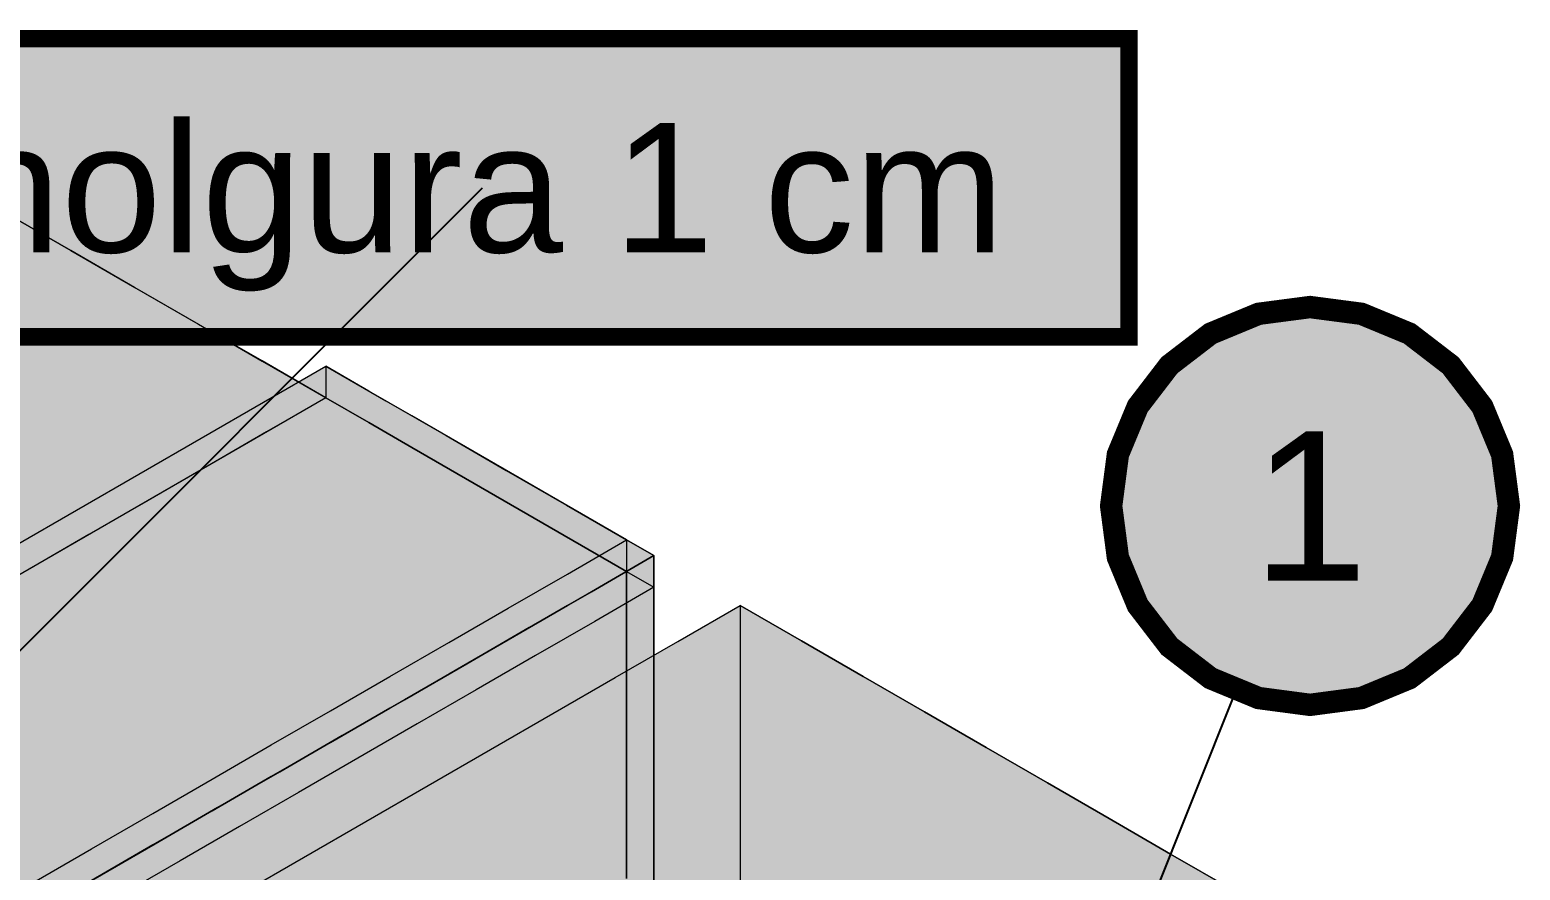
# Model space of a CAD drawing. Header units: metres. Extents: x 349021 to 349543, y 9281040 to 9281959.
# Drawn here: x 349203.536 to 349203.8358, y 9281042.2904 to 9281042.4594 of the extents above; entities that cross this region are included whole.
import ezdxf
from ezdxf.enums import TextEntityAlignment as Align

# ---------------------------------------------------------------- set-up
doc = ezdxf.new("R2010")
doc.units = ezdxf.units.M
doc.header["$LTSCALE"] = 0.25
doc.layers.add('ISO-3D', color=7, linetype='CONTINUOUS', lineweight=13)
doc.layers.add('ISO-3D-ARISTAS', color=250, linetype='CONTINUOUS', lineweight=13)
doc.layers.add('LLAMADAS-NUM', color=30, linetype='CONTINUOUS', lineweight=25, true_color=0xc05014)
doc.styles.get("Standard").update_dxf_attribs({"font": 'arial.ttf'})

msp = doc.modelspace()

# ---------------------------------------------------------------- linework, layer by layer
at = {"layer": 'ISO-3D', "true_color": 0x9e9c96}
for points in [[(349203.53151, 9281042.42241), (349203.54432, 9281042.41501), (349203.5196, 9281042.41553), (349203.53241, 9281042.40814)], [(349203.54432, 9281042.41501), (349203.55713, 9281042.40762), (349203.53241, 9281042.40814), (349203.54523, 9281042.40074)], [(349203.53241, 9281042.40814), (349203.54523, 9281042.40074), (349203.52051, 9281042.40126), (349203.53332, 9281042.39386)], [(349203.55713, 9281042.40762), (349203.56994, 9281042.40022), (349203.54523, 9281042.40074), (349203.55804, 9281042.39334)], [(349203.54523, 9281042.40074), (349203.55804, 9281042.39334), (349203.53332, 9281042.39386), (349203.54613, 9281042.38647)], [(349203.56994, 9281042.40022), (349203.58276, 9281042.39282), (349203.55804, 9281042.39334), (349203.57085, 9281042.38595)], [(349203.53332, 9281042.39386), (349203.54613, 9281042.38647), (349203.52141, 9281042.38699), (349203.53422, 9281042.37959)], [(349203.55804, 9281042.39334), (349203.57085, 9281042.38595), (349203.54613, 9281042.38647), (349203.55894, 9281042.37907)], [(349203.58276, 9281042.39282), (349203.59557, 9281042.38542), (349203.57085, 9281042.38595), (349203.58366, 9281042.37855)], [(349203.54613, 9281042.38647), (349203.55894, 9281042.37907), (349203.53422, 9281042.37959), (349203.54703, 9281042.3722)], [(349203.57085, 9281042.38595), (349203.58366, 9281042.37855), (349203.55894, 9281042.37907), (349203.57175, 9281042.37167)], [(349203.53422, 9281042.37959), (349203.54703, 9281042.3722), (349203.52231, 9281042.37272), (349203.53512, 9281042.36532)], [(349203.55894, 9281042.37907), (349203.57175, 9281042.37167), (349203.54703, 9281042.3722), (349203.55984, 9281042.3648)], [(349203.54703, 9281042.3722), (349203.55984, 9281042.3648), (349203.53512, 9281042.36532), (349203.54794, 9281042.35792)], [(349203.53512, 9281042.36532), (349203.54794, 9281042.35792), (349203.52322, 9281042.35845), (349203.53603, 9281042.35105)]]:
    msp.add_solid(points, dxfattribs=at)
at = {"layer": 'ISO-3D', "true_color": 0x8e8d88}
for points in [[(349203.53147, 9281042.40902), (349203.54429, 9281042.40162), (349203.53147, 9281042.42243), (349203.54429, 9281042.41503)], [(349203.54429, 9281042.40162), (349203.55711, 9281042.39422), (349203.54429, 9281042.41503), (349203.55711, 9281042.40763)], [(349203.53147, 9281042.39561), (349203.54429, 9281042.38821), (349203.53147, 9281042.40902), (349203.54429, 9281042.40162)], [(349203.55711, 9281042.39422), (349203.56993, 9281042.38682), (349203.55711, 9281042.40763), (349203.56993, 9281042.40023)], [(349203.54429, 9281042.38821), (349203.55711, 9281042.38081), (349203.54429, 9281042.40162), (349203.55711, 9281042.39422)], [(349203.56993, 9281042.38682), (349203.58275, 9281042.37941), (349203.56993, 9281042.40023), (349203.58275, 9281042.39283)], [(349203.53147, 9281042.3822), (349203.54429, 9281042.37479), (349203.53147, 9281042.39561), (349203.54429, 9281042.38821)], [(349203.55711, 9281042.38081), (349203.56993, 9281042.3734), (349203.55711, 9281042.39422), (349203.56993, 9281042.38682)], [(349203.58275, 9281042.37941), (349203.59557, 9281042.37201), (349203.58275, 9281042.39283), (349203.59557, 9281042.38542)], [(349203.54429, 9281042.37479), (349203.55711, 9281042.36739), (349203.54429, 9281042.38821), (349203.55711, 9281042.38081)], [(349203.56993, 9281042.3734), (349203.58275, 9281042.366), (349203.56993, 9281042.38682), (349203.58275, 9281042.37941)], [(349203.59557, 9281042.37201), (349203.60423, 9281042.36701), (349203.59557, 9281042.38542), (349203.60423, 9281042.38042)], [(349203.53147, 9281042.36878), (349203.54429, 9281042.36138), (349203.53147, 9281042.3822), (349203.54429, 9281042.37479)], [(349203.55711, 9281042.36739), (349203.56993, 9281042.35999), (349203.55711, 9281042.38081), (349203.56993, 9281042.3734)], [(349203.58275, 9281042.366), (349203.59557, 9281042.3586), (349203.58275, 9281042.37941), (349203.59557, 9281042.37201)], [(349203.60423, 9281042.36701), (349203.61289, 9281042.36201), (349203.60423, 9281042.38042), (349203.61289, 9281042.37542)], [(349203.54429, 9281042.36138), (349203.55711, 9281042.35398), (349203.54429, 9281042.37479), (349203.55711, 9281042.36739)], [(349203.56993, 9281042.35999), (349203.58275, 9281042.35259), (349203.56993, 9281042.3734), (349203.58275, 9281042.366)], [(349203.61289, 9281042.36201), (349203.62368, 9281042.35578), (349203.61289, 9281042.37542), (349203.62368, 9281042.36919)], [(349203.59557, 9281042.3586), (349203.60423, 9281042.3536), (349203.59557, 9281042.37201), (349203.60423, 9281042.36701)], [(349203.53147, 9281042.36068), (349203.54429, 9281042.35328), (349203.53147, 9281042.36878), (349203.54429, 9281042.36138)], [(349203.55711, 9281042.35398), (349203.56993, 9281042.34658), (349203.55711, 9281042.36739), (349203.56993, 9281042.35999)], [(349203.62368, 9281042.35578), (349203.63447, 9281042.34955), (349203.62368, 9281042.36919), (349203.63447, 9281042.36296)], [(349203.58275, 9281042.35259), (349203.59557, 9281042.34519), (349203.58275, 9281042.366), (349203.59557, 9281042.3586)], [(349203.60423, 9281042.3536), (349203.61289, 9281042.3486), (349203.60423, 9281042.36701), (349203.61289, 9281042.36201)], [(349203.54429, 9281042.35328), (349203.55711, 9281042.34588), (349203.54429, 9281042.36138), (349203.55711, 9281042.35398)], [(349203.61289, 9281042.3486), (349203.62368, 9281042.34237), (349203.61289, 9281042.36201), (349203.62368, 9281042.35578)], [(349203.63447, 9281042.34955), (349203.64527, 9281042.34332), (349203.63447, 9281042.36296), (349203.64527, 9281042.35673)], [(349203.53147, 9281042.35258), (349203.54429, 9281042.34518), (349203.53147, 9281042.36068), (349203.54429, 9281042.35328)], [(349203.56993, 9281042.34658), (349203.58275, 9281042.33918), (349203.56993, 9281042.35999), (349203.58275, 9281042.35259)], [(349203.59557, 9281042.34519), (349203.60423, 9281042.34019), (349203.59557, 9281042.3586), (349203.60423, 9281042.3536)], [(349203.62368, 9281042.34237), (349203.63447, 9281042.33614), (349203.62368, 9281042.35578), (349203.63447, 9281042.34955)], [(349203.64527, 9281042.34332), (349203.65606, 9281042.33709), (349203.64527, 9281042.35673), (349203.65606, 9281042.3505)], [(349203.53147, 9281042.33862), (349203.54429, 9281042.33122), (349203.53147, 9281042.35258), (349203.54429, 9281042.34518)], [(349203.54429, 9281042.34518), (349203.55711, 9281042.33778), (349203.54429, 9281042.35328), (349203.55711, 9281042.34588)], [(349203.55711, 9281042.34588), (349203.56993, 9281042.33848), (349203.55711, 9281042.35398), (349203.56993, 9281042.34658)], [(349203.58275, 9281042.33918), (349203.59557, 9281042.33178), (349203.58275, 9281042.35259), (349203.59557, 9281042.34519)], [(349203.60423, 9281042.34019), (349203.61289, 9281042.33519), (349203.60423, 9281042.3536), (349203.61289, 9281042.3486)], [(349203.63447, 9281042.33614), (349203.64527, 9281042.32991), (349203.63447, 9281042.34955), (349203.64527, 9281042.34332)], [(349203.56993, 9281042.33848), (349203.58275, 9281042.33108), (349203.56993, 9281042.34658), (349203.58275, 9281042.33918)], [(349203.61289, 9281042.33519), (349203.62368, 9281042.32896), (349203.61289, 9281042.3486), (349203.62368, 9281042.34237)], [(349203.54429, 9281042.33122), (349203.55711, 9281042.32381), (349203.54429, 9281042.34518), (349203.55711, 9281042.33778)], [(349203.55711, 9281042.33778), (349203.56993, 9281042.33038), (349203.55711, 9281042.34588), (349203.56993, 9281042.33848)], [(349203.59557, 9281042.33178), (349203.60423, 9281042.32677), (349203.59557, 9281042.34519), (349203.60423, 9281042.34019)], [(349203.64527, 9281042.32991), (349203.65606, 9281042.32367), (349203.64527, 9281042.34332), (349203.65606, 9281042.33709)], [(349203.67888, 9281042.32913), (349203.66634, 9281042.32189), (349203.67888, 9281042.34367), (349203.66634, 9281042.33643)], [(349203.62368, 9281042.32896), (349203.63447, 9281042.32272), (349203.62368, 9281042.34237), (349203.63447, 9281042.33614)], [(349203.53147, 9281042.32465), (349203.54429, 9281042.31725), (349203.53147, 9281042.33862), (349203.54429, 9281042.33122)], [(349203.55711, 9281042.32381), (349203.56993, 9281042.31641), (349203.55711, 9281042.33778), (349203.56993, 9281042.33038)], [(349203.56993, 9281042.33038), (349203.58275, 9281042.32298), (349203.56993, 9281042.33848), (349203.58275, 9281042.33108)], [(349203.58275, 9281042.33108), (349203.59557, 9281042.32367), (349203.58275, 9281042.33918), (349203.59557, 9281042.33178)], [(349203.60423, 9281042.32677), (349203.61289, 9281042.32177), (349203.60423, 9281042.34019), (349203.61289, 9281042.33519)], [(349203.61289, 9281042.32177), (349203.62368, 9281042.31554), (349203.61289, 9281042.33519), (349203.62368, 9281042.32896)], [(349203.63447, 9281042.32272), (349203.64527, 9281042.31649), (349203.63447, 9281042.33614), (349203.64527, 9281042.32991)], [(349203.66634, 9281042.32189), (349203.6538, 9281042.31465), (349203.66634, 9281042.33643), (349203.6538, 9281042.3292)], [(349203.59557, 9281042.32367), (349203.60423, 9281042.31868), (349203.59557, 9281042.33178), (349203.60423, 9281042.32677)], [(349203.54429, 9281042.31725), (349203.55711, 9281042.30985), (349203.54429, 9281042.33122), (349203.55711, 9281042.32381)], [(349203.56993, 9281042.31641), (349203.58275, 9281042.30901), (349203.56993, 9281042.33038), (349203.58275, 9281042.32298)], [(349203.58275, 9281042.32298), (349203.59557, 9281042.31557), (349203.58275, 9281042.33108), (349203.59557, 9281042.32367)], [(349203.62368, 9281042.31554), (349203.63447, 9281042.30931), (349203.62368, 9281042.32896), (349203.63447, 9281042.32272)], [(349203.6538, 9281042.31465), (349203.64126, 9281042.30741), (349203.6538, 9281042.3292), (349203.64126, 9281042.32195)], [(349203.64527, 9281042.31649), (349203.65606, 9281042.31026), (349203.64527, 9281042.32991), (349203.65606, 9281042.32367)], [(349203.67888, 9281042.31458), (349203.66634, 9281042.30734), (349203.67888, 9281042.32913), (349203.66634, 9281042.32189)], [(349203.60423, 9281042.31868), (349203.61289, 9281042.31367), (349203.60423, 9281042.32677), (349203.61289, 9281042.32177)], [(349203.53147, 9281042.31068), (349203.54429, 9281042.30328), (349203.53147, 9281042.32465), (349203.54429, 9281042.31725)], [(349203.55711, 9281042.30985), (349203.56993, 9281042.30245), (349203.55711, 9281042.32381), (349203.56993, 9281042.31641)], [(349203.58275, 9281042.30901), (349203.59557, 9281042.30161), (349203.58275, 9281042.32298), (349203.59557, 9281042.31557)], [(349203.59557, 9281042.31557), (349203.60423, 9281042.31057), (349203.59557, 9281042.32367), (349203.60423, 9281042.31868)], [(349203.63447, 9281042.30931), (349203.64527, 9281042.30308), (349203.63447, 9281042.32272), (349203.64527, 9281042.31649)], [(349203.61289, 9281042.31367), (349203.62368, 9281042.30744), (349203.61289, 9281042.32177), (349203.62368, 9281042.31554)], [(349203.64126, 9281042.30741), (349203.62872, 9281042.30017), (349203.64126, 9281042.32195), (349203.62872, 9281042.31471)], [(349203.66634, 9281042.30734), (349203.6538, 9281042.3001), (349203.66634, 9281042.32189), (349203.6538, 9281042.31465)], [(349203.54429, 9281042.30328), (349203.55711, 9281042.29588), (349203.54429, 9281042.31725), (349203.55711, 9281042.30985)], [(349203.56993, 9281042.30245), (349203.58275, 9281042.29504), (349203.56993, 9281042.31641), (349203.58275, 9281042.30901)], [(349203.60423, 9281042.31057), (349203.61289, 9281042.30558), (349203.60423, 9281042.31868), (349203.61289, 9281042.31367)], [(349203.64527, 9281042.30308), (349203.65606, 9281042.29685), (349203.64527, 9281042.31649), (349203.65606, 9281042.31026)], [(349203.59557, 9281042.30161), (349203.60423, 9281042.29661), (349203.59557, 9281042.31557), (349203.60423, 9281042.31057)], [(349203.61289, 9281042.30558), (349203.62368, 9281042.29934), (349203.61289, 9281042.31367), (349203.62368, 9281042.30744)], [(349203.62872, 9281042.30017), (349203.61618, 9281042.29293), (349203.62872, 9281042.31471), (349203.61618, 9281042.30747)], [(349203.62368, 9281042.30744), (349203.63447, 9281042.30121), (349203.62368, 9281042.31554), (349203.63447, 9281042.30931)], [(349203.6538, 9281042.3001), (349203.64126, 9281042.29286), (349203.6538, 9281042.31465), (349203.64126, 9281042.30741)], [(349203.67888, 9281042.30004), (349203.66634, 9281042.2928), (349203.67888, 9281042.31458), (349203.66634, 9281042.30734)], [(349203.53147, 9281042.29672), (349203.54429, 9281042.28932), (349203.53147, 9281042.31068), (349203.54429, 9281042.30328)], [(349203.60423, 9281042.29661), (349203.61289, 9281042.29161), (349203.60423, 9281042.31057), (349203.61289, 9281042.30558)], [(349203.55711, 9281042.29588), (349203.56993, 9281042.28848), (349203.55711, 9281042.30985), (349203.56993, 9281042.30245)], [(349203.58275, 9281042.29504), (349203.59557, 9281042.28764), (349203.58275, 9281042.30901), (349203.59557, 9281042.30161)], [(349203.61618, 9281042.29293), (349203.60364, 9281042.28569), (349203.61618, 9281042.30747), (349203.60364, 9281042.30023)], [(349203.62368, 9281042.29934), (349203.63447, 9281042.29311), (349203.62368, 9281042.30744), (349203.63447, 9281042.30121)], [(349203.64126, 9281042.29286), (349203.62872, 9281042.28562), (349203.64126, 9281042.30741), (349203.62872, 9281042.30017)], [(349203.63447, 9281042.30121), (349203.64527, 9281042.29498), (349203.63447, 9281042.30931), (349203.64527, 9281042.30308)], [(349203.66634, 9281042.2928), (349203.6538, 9281042.28556), (349203.66634, 9281042.30734), (349203.6538, 9281042.3001)], [(349203.61289, 9281042.29161), (349203.62368, 9281042.28538), (349203.61289, 9281042.30558), (349203.62368, 9281042.29934)], [(349203.54429, 9281042.28932), (349203.55711, 9281042.28191), (349203.54429, 9281042.30328), (349203.55711, 9281042.29588)], [(349203.56993, 9281042.28848), (349203.58275, 9281042.28108), (349203.56993, 9281042.30245), (349203.58275, 9281042.29504)], [(349203.59557, 9281042.28764), (349203.60423, 9281042.28264), (349203.59557, 9281042.30161), (349203.60423, 9281042.29661)], [(349203.64527, 9281042.29498), (349203.65606, 9281042.28875), (349203.64527, 9281042.30308), (349203.65606, 9281042.29685)], [(349203.60364, 9281042.28569), (349203.5911, 9281042.27845), (349203.60364, 9281042.30023), (349203.5911, 9281042.293)], [(349203.62872, 9281042.28562), (349203.61618, 9281042.27838), (349203.62872, 9281042.30017), (349203.61618, 9281042.29293)], [(349203.62368, 9281042.28538), (349203.63447, 9281042.27915), (349203.62368, 9281042.29934), (349203.63447, 9281042.29311)], [(349203.63447, 9281042.29311), (349203.64527, 9281042.28688), (349203.63447, 9281042.30121), (349203.64527, 9281042.29498)], [(349203.6538, 9281042.28556), (349203.64126, 9281042.27832), (349203.6538, 9281042.3001), (349203.64126, 9281042.29286)], [(349203.67888, 9281042.28549), (349203.66634, 9281042.27825), (349203.67888, 9281042.30004), (349203.66634, 9281042.2928)], [(349203.53147, 9281042.28275), (349203.54429, 9281042.27535), (349203.53147, 9281042.29672), (349203.54429, 9281042.28932)], [(349203.55711, 9281042.28191), (349203.56993, 9281042.27451), (349203.55711, 9281042.29588), (349203.56993, 9281042.28848)], [(349203.60423, 9281042.28264), (349203.61289, 9281042.27764), (349203.60423, 9281042.29661), (349203.61289, 9281042.29161)], [(349203.5911, 9281042.27845), (349203.57856, 9281042.27121), (349203.5911, 9281042.293), (349203.57856, 9281042.28575)], [(349203.58275, 9281042.28108), (349203.59557, 9281042.27368), (349203.58275, 9281042.29504), (349203.59557, 9281042.28764)], [(349203.61618, 9281042.27838), (349203.60364, 9281042.27114), (349203.61618, 9281042.29293), (349203.60364, 9281042.28569)], [(349203.64126, 9281042.27832), (349203.62872, 9281042.27108), (349203.64126, 9281042.29286), (349203.62872, 9281042.28562)], [(349203.63447, 9281042.27915), (349203.64527, 9281042.27291), (349203.63447, 9281042.29311), (349203.64527, 9281042.28688)], [(349203.64527, 9281042.28688), (349203.65606, 9281042.28065), (349203.64527, 9281042.29498), (349203.65606, 9281042.28875)], [(349203.66634, 9281042.27825), (349203.6538, 9281042.27101), (349203.66634, 9281042.2928), (349203.6538, 9281042.28556)], [(349203.61289, 9281042.27764), (349203.62368, 9281042.27141), (349203.61289, 9281042.29161), (349203.62368, 9281042.28538)]]:
    msp.add_solid(points, dxfattribs=at)
at = {"layer": 'ISO-3D', "true_color": 0x22252b}
for points in [[(349203.59557, 9281042.38542), (349203.58303, 9281042.37819), (349203.59557, 9281042.39177), (349203.58303, 9281042.38453)], [(349203.58303, 9281042.37819), (349203.57049, 9281042.37094), (349203.58303, 9281042.38453), (349203.57049, 9281042.37729)], [(349203.57049, 9281042.37094), (349203.55795, 9281042.3637), (349203.57049, 9281042.37729), (349203.55795, 9281042.37005)], [(349203.55795, 9281042.3637), (349203.54541, 9281042.35646), (349203.55795, 9281042.37005), (349203.54541, 9281042.36282)], [(349203.54541, 9281042.35646), (349203.53287, 9281042.34922), (349203.54541, 9281042.36282), (349203.53287, 9281042.35557)], [(349203.65606, 9281042.3505), (349203.64415, 9281042.34362), (349203.65606, 9281042.35685), (349203.64415, 9281042.34997)], [(349203.66156, 9281042.34732), (349203.64902, 9281042.34008), (349203.66156, 9281042.35368), (349203.64902, 9281042.34643)], [(349203.64415, 9281042.34362), (349203.63224, 9281042.33675), (349203.64415, 9281042.34997), (349203.63224, 9281042.3431)], [(349203.64902, 9281042.34008), (349203.63648, 9281042.33284), (349203.64902, 9281042.34643), (349203.63648, 9281042.3392)], [(349203.66156, 9281042.33336), (349203.64902, 9281042.32611), (349203.66156, 9281042.34732), (349203.64902, 9281042.34008)], [(349203.63224, 9281042.33675), (349203.62034, 9281042.32987), (349203.63224, 9281042.3431), (349203.62034, 9281042.33622)], [(349203.63648, 9281042.33284), (349203.62394, 9281042.3256), (349203.63648, 9281042.3392), (349203.62394, 9281042.33195)], [(349203.64902, 9281042.32611), (349203.63648, 9281042.31887), (349203.64902, 9281042.34008), (349203.63648, 9281042.33284)], [(349203.62034, 9281042.32987), (349203.60843, 9281042.323), (349203.62034, 9281042.33622), (349203.60843, 9281042.32935)], [(349203.62394, 9281042.3256), (349203.6114, 9281042.31837), (349203.62394, 9281042.33195), (349203.6114, 9281042.32471)], [(349203.63648, 9281042.31887), (349203.62394, 9281042.31163), (349203.63648, 9281042.33284), (349203.62394, 9281042.3256)], [(349203.66156, 9281042.31938), (349203.64902, 9281042.31215), (349203.66156, 9281042.33336), (349203.64902, 9281042.32611)], [(349203.60843, 9281042.323), (349203.59652, 9281042.31612), (349203.60843, 9281042.32935), (349203.59652, 9281042.32247)], [(349203.62394, 9281042.31163), (349203.6114, 9281042.30439), (349203.62394, 9281042.3256), (349203.6114, 9281042.31837)], [(349203.64902, 9281042.31215), (349203.63648, 9281042.3049), (349203.64902, 9281042.32611), (349203.63648, 9281042.31887)], [(349203.59652, 9281042.31612), (349203.58461, 9281042.30925), (349203.59652, 9281042.32247), (349203.58461, 9281042.3156)], [(349203.6114, 9281042.31837), (349203.59886, 9281042.31112), (349203.6114, 9281042.32471), (349203.59886, 9281042.31748)], [(349203.66156, 9281042.30541), (349203.64902, 9281042.29817), (349203.66156, 9281042.31938), (349203.64902, 9281042.31215)], [(349203.59886, 9281042.31112), (349203.58632, 9281042.30388), (349203.59886, 9281042.31748), (349203.58632, 9281042.31023)], [(349203.6114, 9281042.30439), (349203.59886, 9281042.29716), (349203.6114, 9281042.31837), (349203.59886, 9281042.31112)], [(349203.63648, 9281042.3049), (349203.62394, 9281042.29766), (349203.63648, 9281042.31887), (349203.62394, 9281042.31163)], [(349203.58461, 9281042.30925), (349203.5727, 9281042.30237), (349203.58461, 9281042.3156), (349203.5727, 9281042.30872)], [(349203.59886, 9281042.29716), (349203.58632, 9281042.28991), (349203.59886, 9281042.31112), (349203.58632, 9281042.30388)], [(349203.62394, 9281042.29766), (349203.6114, 9281042.29042), (349203.62394, 9281042.31163), (349203.6114, 9281042.30439)], [(349203.64902, 9281042.29817), (349203.63648, 9281042.29094), (349203.64902, 9281042.31215), (349203.63648, 9281042.3049)], [(349203.5727, 9281042.30237), (349203.5608, 9281042.2955), (349203.5727, 9281042.30872), (349203.5608, 9281042.30185)], [(349203.58632, 9281042.30388), (349203.57378, 9281042.29664), (349203.58632, 9281042.31023), (349203.57378, 9281042.303)], [(349203.6114, 9281042.29042), (349203.59886, 9281042.28318), (349203.6114, 9281042.30439), (349203.59886, 9281042.29716)], [(349203.63648, 9281042.29094), (349203.62394, 9281042.28369), (349203.63648, 9281042.3049), (349203.62394, 9281042.29766)], [(349203.66156, 9281042.29145), (349203.64902, 9281042.2842), (349203.66156, 9281042.30541), (349203.64902, 9281042.29817)], [(349203.5608, 9281042.2955), (349203.54842, 9281042.28836), (349203.5608, 9281042.30185), (349203.54842, 9281042.29471)], [(349203.57378, 9281042.29664), (349203.56124, 9281042.2894), (349203.57378, 9281042.303), (349203.56124, 9281042.29575)], [(349203.58632, 9281042.28991), (349203.57378, 9281042.28267), (349203.58632, 9281042.30388), (349203.57378, 9281042.29664)], [(349203.56124, 9281042.2894), (349203.5487, 9281042.28217), (349203.56124, 9281042.29575), (349203.5487, 9281042.28851)], [(349203.57378, 9281042.28267), (349203.56124, 9281042.27543), (349203.57378, 9281042.29664), (349203.56124, 9281042.2894)], [(349203.59886, 9281042.28318), (349203.58632, 9281042.27595), (349203.59886, 9281042.29716), (349203.58632, 9281042.28991)], [(349203.62394, 9281042.28369), (349203.6114, 9281042.27646), (349203.62394, 9281042.29766), (349203.6114, 9281042.29042)], [(349203.64902, 9281042.2842), (349203.63648, 9281042.27696), (349203.64902, 9281042.29817), (349203.63648, 9281042.29094)], [(349203.54842, 9281042.28836), (349203.53605, 9281042.28121), (349203.54842, 9281042.29471), (349203.53605, 9281042.28756)], [(349203.6114, 9281042.27646), (349203.59886, 9281042.26921), (349203.6114, 9281042.29042), (349203.59886, 9281042.28318)], [(349203.63648, 9281042.27696), (349203.62394, 9281042.26972), (349203.63648, 9281042.29094), (349203.62394, 9281042.28369)], [(349203.66156, 9281042.27747), (349203.64902, 9281042.27024), (349203.66156, 9281042.29145), (349203.64902, 9281042.2842)]]:
    msp.add_solid(points, dxfattribs=at)
at = {"layer": 'ISO-3D', "true_color": 0x2b2e35}
for points in [[(349203.59557, 9281042.39177), (349203.60767, 9281042.38479), (349203.58303, 9281042.38453), (349203.59513, 9281042.37755)], [(349203.58303, 9281042.38453), (349203.59513, 9281042.37755), (349203.57049, 9281042.37729), (349203.58259, 9281042.37031)], [(349203.60767, 9281042.38479), (349203.61976, 9281042.37781), (349203.59513, 9281042.37755), (349203.60722, 9281042.37056)], [(349203.57049, 9281042.37729), (349203.58259, 9281042.37031), (349203.55795, 9281042.37005), (349203.57005, 9281042.36307)], [(349203.59513, 9281042.37755), (349203.60722, 9281042.37056), (349203.58259, 9281042.37031), (349203.59468, 9281042.36332)], [(349203.61976, 9281042.37781), (349203.63186, 9281042.37082), (349203.60722, 9281042.37056), (349203.61932, 9281042.36358)], [(349203.58259, 9281042.37031), (349203.59468, 9281042.36332), (349203.57005, 9281042.36307), (349203.58214, 9281042.35608)], [(349203.60722, 9281042.37056), (349203.61932, 9281042.36358), (349203.59468, 9281042.36332), (349203.60678, 9281042.35634)], [(349203.63186, 9281042.37082), (349203.64396, 9281042.36383), (349203.61932, 9281042.36358), (349203.63142, 9281042.3566)], [(349203.55795, 9281042.37005), (349203.57005, 9281042.36307), (349203.54541, 9281042.36282), (349203.55751, 9281042.35583)], [(349203.54541, 9281042.36282), (349203.55751, 9281042.35583), (349203.53287, 9281042.35557), (349203.54497, 9281042.34859)], [(349203.57005, 9281042.36307), (349203.58214, 9281042.35608), (349203.55751, 9281042.35583), (349203.5696, 9281042.34884)], [(349203.59468, 9281042.36332), (349203.60678, 9281042.35634), (349203.58214, 9281042.35608), (349203.59424, 9281042.3491)], [(349203.61932, 9281042.36358), (349203.63142, 9281042.3566), (349203.60678, 9281042.35634), (349203.61888, 9281042.34935)], [(349203.64396, 9281042.36383), (349203.65606, 9281042.35685), (349203.63142, 9281042.3566), (349203.64352, 9281042.34961)], [(349203.53287, 9281042.35557), (349203.54497, 9281042.34859), (349203.52033, 9281042.34833), (349203.53243, 9281042.34135)], [(349203.55751, 9281042.35583), (349203.5696, 9281042.34884), (349203.54497, 9281042.34859), (349203.55706, 9281042.34161)], [(349203.58214, 9281042.35608), (349203.59424, 9281042.3491), (349203.5696, 9281042.34884), (349203.5817, 9281042.34186)], [(349203.60678, 9281042.35634), (349203.61888, 9281042.34935), (349203.59424, 9281042.3491), (349203.60634, 9281042.34211)], [(349203.63142, 9281042.3566), (349203.64352, 9281042.34961), (349203.61888, 9281042.34935), (349203.63098, 9281042.34237)], [(349203.65606, 9281042.35685), (349203.66156, 9281042.35368), (349203.64352, 9281042.34961), (349203.64902, 9281042.34643)], [(349203.61888, 9281042.34935), (349203.63098, 9281042.34237), (349203.60634, 9281042.34211), (349203.61844, 9281042.33513)], [(349203.64352, 9281042.34961), (349203.64902, 9281042.34643), (349203.63098, 9281042.34237), (349203.63648, 9281042.3392)], [(349203.65606, 9281042.3505), (349203.66156, 9281042.34732), (349203.64415, 9281042.34362), (349203.64965, 9281042.34045)], [(349203.54497, 9281042.34859), (349203.55706, 9281042.34161), (349203.53243, 9281042.34135), (349203.54452, 9281042.33436)], [(349203.5696, 9281042.34884), (349203.5817, 9281042.34186), (349203.55706, 9281042.34161), (349203.56916, 9281042.33462)], [(349203.59424, 9281042.3491), (349203.60634, 9281042.34211), (349203.5817, 9281042.34186), (349203.5938, 9281042.33487)], [(349203.64415, 9281042.34362), (349203.64965, 9281042.34045), (349203.63224, 9281042.33675), (349203.63774, 9281042.33357)], [(349203.53243, 9281042.34135), (349203.54452, 9281042.33436), (349203.51989, 9281042.33411), (349203.53198, 9281042.32712)], [(349203.55706, 9281042.34161), (349203.56916, 9281042.33462), (349203.54452, 9281042.33436), (349203.55662, 9281042.32738)], [(349203.5817, 9281042.34186), (349203.5938, 9281042.33487), (349203.56916, 9281042.33462), (349203.58126, 9281042.32763)], [(349203.60634, 9281042.34211), (349203.61844, 9281042.33513), (349203.5938, 9281042.33487), (349203.6059, 9281042.32789)], [(349203.63098, 9281042.34237), (349203.63648, 9281042.3392), (349203.61844, 9281042.33513), (349203.62394, 9281042.33195)], [(349203.54452, 9281042.33436), (349203.55662, 9281042.32738), (349203.53198, 9281042.32712), (349203.54408, 9281042.32014)], [(349203.56916, 9281042.33462), (349203.58126, 9281042.32763), (349203.55662, 9281042.32738), (349203.56872, 9281042.3204)], [(349203.5938, 9281042.33487), (349203.6059, 9281042.32789), (349203.58126, 9281042.32763), (349203.59336, 9281042.32065)], [(349203.61844, 9281042.33513), (349203.62394, 9281042.33195), (349203.6059, 9281042.32789), (349203.6114, 9281042.32471)], [(349203.63224, 9281042.33675), (349203.63774, 9281042.33357), (349203.62034, 9281042.32987), (349203.62583, 9281042.3267)], [(349203.62034, 9281042.32987), (349203.62583, 9281042.3267), (349203.60843, 9281042.323), (349203.61393, 9281042.31982)], [(349203.53198, 9281042.32712), (349203.54408, 9281042.32014), (349203.51944, 9281042.31988), (349203.53154, 9281042.3129)], [(349203.55662, 9281042.32738), (349203.56872, 9281042.3204), (349203.54408, 9281042.32014), (349203.55618, 9281042.31315)], [(349203.58126, 9281042.32763), (349203.59336, 9281042.32065), (349203.56872, 9281042.3204), (349203.58082, 9281042.31341)], [(349203.6059, 9281042.32789), (349203.6114, 9281042.32471), (349203.59336, 9281042.32065), (349203.59886, 9281042.31748)], [(349203.60843, 9281042.323), (349203.61393, 9281042.31982), (349203.59652, 9281042.31612), (349203.60202, 9281042.31295)], [(349203.54408, 9281042.32014), (349203.55618, 9281042.31315), (349203.53154, 9281042.3129), (349203.54364, 9281042.30591)], [(349203.56872, 9281042.3204), (349203.58082, 9281042.31341), (349203.55618, 9281042.31315), (349203.56828, 9281042.30617)], [(349203.59336, 9281042.32065), (349203.59886, 9281042.31748), (349203.58082, 9281042.31341), (349203.58632, 9281042.31023)], [(349203.58082, 9281042.31341), (349203.58632, 9281042.31023), (349203.56828, 9281042.30617), (349203.57378, 9281042.303)], [(349203.59652, 9281042.31612), (349203.60202, 9281042.31295), (349203.58461, 9281042.30925), (349203.59011, 9281042.30607)], [(349203.53154, 9281042.3129), (349203.54364, 9281042.30591), (349203.519, 9281042.30566), (349203.5311, 9281042.29867)], [(349203.55618, 9281042.31315), (349203.56828, 9281042.30617), (349203.54364, 9281042.30591), (349203.55574, 9281042.29893)], [(349203.58461, 9281042.30925), (349203.59011, 9281042.30607), (349203.5727, 9281042.30237), (349203.5782, 9281042.2992)], [(349203.54364, 9281042.30591), (349203.55574, 9281042.29893), (349203.5311, 9281042.29867), (349203.5432, 9281042.29169)], [(349203.56828, 9281042.30617), (349203.57378, 9281042.303), (349203.55574, 9281042.29893), (349203.56124, 9281042.29575)], [(349203.5727, 9281042.30237), (349203.5782, 9281042.2992), (349203.5608, 9281042.2955), (349203.5663, 9281042.29232)], [(349203.5311, 9281042.29867), (349203.5432, 9281042.29169), (349203.51856, 9281042.29143), (349203.53066, 9281042.28445)], [(349203.55574, 9281042.29893), (349203.56124, 9281042.29575), (349203.5432, 9281042.29169), (349203.5487, 9281042.28851)], [(349203.5608, 9281042.2955), (349203.5663, 9281042.29232), (349203.54842, 9281042.28836), (349203.55392, 9281042.28518)], [(349203.5432, 9281042.29169), (349203.5487, 9281042.28851), (349203.53066, 9281042.28445), (349203.53616, 9281042.28127)]]:
    msp.add_solid(points, dxfattribs=at)
at = {"layer": 'ISO-3D', "true_color": 0x262a30}
for points in [[(349203.59557, 9281042.38542), (349203.60423, 9281042.38042), (349203.59557, 9281042.39177), (349203.60423, 9281042.38678)], [(349203.60423, 9281042.38042), (349203.61289, 9281042.37542), (349203.60423, 9281042.38678), (349203.61289, 9281042.38177)], [(349203.61289, 9281042.37542), (349203.62368, 9281042.36919), (349203.61289, 9281042.38177), (349203.62368, 9281042.37554)], [(349203.62368, 9281042.36919), (349203.63447, 9281042.36296), (349203.62368, 9281042.37554), (349203.63447, 9281042.36931)], [(349203.63447, 9281042.36296), (349203.64527, 9281042.35673), (349203.63447, 9281042.36931), (349203.64527, 9281042.36308)], [(349203.64527, 9281042.35673), (349203.65606, 9281042.3505), (349203.64527, 9281042.36308), (349203.65606, 9281042.35685)], [(349203.65606, 9281042.3505), (349203.66156, 9281042.34732), (349203.65606, 9281042.35685), (349203.66156, 9281042.35368)], [(349203.65606, 9281042.33709), (349203.66156, 9281042.33391), (349203.65606, 9281042.3505), (349203.66156, 9281042.34732)], [(349203.65606, 9281042.32367), (349203.66156, 9281042.3205), (349203.65606, 9281042.33709), (349203.66156, 9281042.33391)], [(349203.65606, 9281042.31026), (349203.66156, 9281042.30709), (349203.65606, 9281042.32367), (349203.66156, 9281042.3205)], [(349203.65606, 9281042.29685), (349203.66156, 9281042.29367), (349203.65606, 9281042.31026), (349203.66156, 9281042.30709)], [(349203.65606, 9281042.28875), (349203.66156, 9281042.28557), (349203.65606, 9281042.29685), (349203.66156, 9281042.29367)]]:
    msp.add_solid(points, dxfattribs=at)
at = {"layer": 'ISO-3D', "true_color": 0xb0aea8}
for points in [[(349203.67888, 9281042.34367), (349203.69125, 9281042.33653), (349203.66634, 9281042.33643), (349203.67871, 9281042.32929)], [(349203.66634, 9281042.33643), (349203.67871, 9281042.32929), (349203.6538, 9281042.3292), (349203.66617, 9281042.32205)], [(349203.69125, 9281042.33653), (349203.70362, 9281042.32939), (349203.67871, 9281042.32929), (349203.69108, 9281042.32215)], [(349203.6538, 9281042.3292), (349203.66617, 9281042.32205), (349203.64126, 9281042.32195), (349203.65363, 9281042.31481)], [(349203.67871, 9281042.32929), (349203.69108, 9281042.32215), (349203.66617, 9281042.32205), (349203.67854, 9281042.31491)], [(349203.70362, 9281042.32939), (349203.71599, 9281042.32225), (349203.69108, 9281042.32215), (349203.70345, 9281042.31501)], [(349203.64126, 9281042.32195), (349203.65363, 9281042.31481), (349203.62872, 9281042.31471), (349203.64109, 9281042.30757)], [(349203.66617, 9281042.32205), (349203.67854, 9281042.31491), (349203.65363, 9281042.31481), (349203.666, 9281042.30767)], [(349203.69108, 9281042.32215), (349203.70345, 9281042.31501), (349203.67854, 9281042.31491), (349203.69091, 9281042.30777)], [(349203.71599, 9281042.32225), (349203.72837, 9281042.3151), (349203.70345, 9281042.31501), (349203.71583, 9281042.30786)], [(349203.62872, 9281042.31471), (349203.64109, 9281042.30757), (349203.61618, 9281042.30747), (349203.62855, 9281042.30033)], [(349203.65363, 9281042.31481), (349203.666, 9281042.30767), (349203.64109, 9281042.30757), (349203.65346, 9281042.30043)], [(349203.67854, 9281042.31491), (349203.69091, 9281042.30777), (349203.666, 9281042.30767), (349203.67837, 9281042.30053)], [(349203.70345, 9281042.31501), (349203.71583, 9281042.30786), (349203.69091, 9281042.30777), (349203.70329, 9281042.30062)], [(349203.72837, 9281042.3151), (349203.74074, 9281042.30796), (349203.71583, 9281042.30786), (349203.7282, 9281042.30072)], [(349203.61618, 9281042.30747), (349203.62855, 9281042.30033), (349203.60364, 9281042.30023), (349203.61601, 9281042.29309)], [(349203.64109, 9281042.30757), (349203.65346, 9281042.30043), (349203.62855, 9281042.30033), (349203.64092, 9281042.29319)], [(349203.666, 9281042.30767), (349203.67837, 9281042.30053), (349203.65346, 9281042.30043), (349203.66583, 9281042.29329)], [(349203.69091, 9281042.30777), (349203.70329, 9281042.30062), (349203.67837, 9281042.30053), (349203.69075, 9281042.29338)], [(349203.71583, 9281042.30786), (349203.7282, 9281042.30072), (349203.70329, 9281042.30062), (349203.71566, 9281042.29348)], [(349203.74074, 9281042.30796), (349203.75311, 9281042.30082), (349203.7282, 9281042.30072), (349203.74057, 9281042.29358)], [(349203.60364, 9281042.30023), (349203.61601, 9281042.29309), (349203.5911, 9281042.293), (349203.60347, 9281042.28585)], [(349203.62855, 9281042.30033), (349203.64092, 9281042.29319), (349203.61601, 9281042.29309), (349203.62838, 9281042.28595)], [(349203.65346, 9281042.30043), (349203.66583, 9281042.29329), (349203.64092, 9281042.29319), (349203.65329, 9281042.28605)], [(349203.67837, 9281042.30053), (349203.69075, 9281042.29338), (349203.66583, 9281042.29329), (349203.67821, 9281042.28614)], [(349203.70329, 9281042.30062), (349203.71566, 9281042.29348), (349203.69075, 9281042.29338), (349203.70312, 9281042.28624)], [(349203.7282, 9281042.30072), (349203.74057, 9281042.29358), (349203.71566, 9281042.29348), (349203.72803, 9281042.28634)], [(349203.75311, 9281042.30082), (349203.76548, 9281042.29367), (349203.74057, 9281042.29358), (349203.75294, 9281042.28643)], [(349203.5911, 9281042.293), (349203.60347, 9281042.28585), (349203.57856, 9281042.28575), (349203.59093, 9281042.27861)], [(349203.61601, 9281042.29309), (349203.62838, 9281042.28595), (349203.60347, 9281042.28585), (349203.61584, 9281042.27871)], [(349203.64092, 9281042.29319), (349203.65329, 9281042.28605), (349203.62838, 9281042.28595), (349203.64075, 9281042.27881)], [(349203.66583, 9281042.29329), (349203.67821, 9281042.28614), (349203.65329, 9281042.28605), (349203.66567, 9281042.2789)], [(349203.69075, 9281042.29338), (349203.70312, 9281042.28624), (349203.67821, 9281042.28614), (349203.69058, 9281042.279)], [(349203.71566, 9281042.29348), (349203.72803, 9281042.28634), (349203.70312, 9281042.28624), (349203.71549, 9281042.2791)], [(349203.74057, 9281042.29358), (349203.75294, 9281042.28643), (349203.72803, 9281042.28634), (349203.7404, 9281042.27919)], [(349203.76548, 9281042.29367), (349203.77785, 9281042.28653), (349203.75294, 9281042.28643), (349203.76531, 9281042.27929)]]:
    msp.add_solid(points, dxfattribs=at)
at = {"layer": 'ISO-3D', "true_color": 0x9e9d98}
for points in [[(349203.67888, 9281042.33732), (349203.69125, 9281042.33018), (349203.67888, 9281042.34367), (349203.69125, 9281042.33653)], [(349203.67888, 9281042.32391), (349203.69125, 9281042.31677), (349203.67888, 9281042.33732), (349203.69125, 9281042.33018)], [(349203.69125, 9281042.33018), (349203.70362, 9281042.32304), (349203.69125, 9281042.33653), (349203.70362, 9281042.32939)], [(349203.69125, 9281042.31677), (349203.70362, 9281042.30963), (349203.69125, 9281042.33018), (349203.70362, 9281042.32304)], [(349203.70362, 9281042.32304), (349203.71599, 9281042.3159), (349203.70362, 9281042.32939), (349203.71599, 9281042.32225)], [(349203.67888, 9281042.3105), (349203.69125, 9281042.30336), (349203.67888, 9281042.32391), (349203.69125, 9281042.31677)], [(349203.70362, 9281042.30963), (349203.71599, 9281042.30248), (349203.70362, 9281042.32304), (349203.71599, 9281042.3159)], [(349203.71599, 9281042.3159), (349203.72837, 9281042.30875), (349203.71599, 9281042.32225), (349203.72837, 9281042.3151)], [(349203.69125, 9281042.30336), (349203.70362, 9281042.29621), (349203.69125, 9281042.31677), (349203.70362, 9281042.30963)], [(349203.71599, 9281042.30248), (349203.72837, 9281042.29534), (349203.71599, 9281042.3159), (349203.72837, 9281042.30875)], [(349203.72837, 9281042.30875), (349203.74074, 9281042.30161), (349203.72837, 9281042.3151), (349203.74074, 9281042.30796)], [(349203.67888, 9281042.29709), (349203.69125, 9281042.28994), (349203.67888, 9281042.3105), (349203.69125, 9281042.30336)], [(349203.70362, 9281042.29621), (349203.71599, 9281042.28907), (349203.70362, 9281042.30963), (349203.71599, 9281042.30248)], [(349203.72837, 9281042.29534), (349203.74074, 9281042.2882), (349203.72837, 9281042.30875), (349203.74074, 9281042.30161)], [(349203.74074, 9281042.30161), (349203.75311, 9281042.29447), (349203.74074, 9281042.30796), (349203.75311, 9281042.30082)], [(349203.69125, 9281042.28994), (349203.70362, 9281042.2828), (349203.69125, 9281042.30336), (349203.70362, 9281042.29621)], [(349203.71599, 9281042.28907), (349203.72837, 9281042.28193), (349203.71599, 9281042.30248), (349203.72837, 9281042.29534)], [(349203.74074, 9281042.2882), (349203.75311, 9281042.28106), (349203.74074, 9281042.30161), (349203.75311, 9281042.29447)], [(349203.75311, 9281042.29447), (349203.76548, 9281042.28733), (349203.75311, 9281042.30082), (349203.76548, 9281042.29367)], [(349203.67888, 9281042.28368), (349203.69125, 9281042.27653), (349203.67888, 9281042.29709), (349203.69125, 9281042.28994)], [(349203.70362, 9281042.2828), (349203.71599, 9281042.27566), (349203.70362, 9281042.29621), (349203.71599, 9281042.28907)], [(349203.72837, 9281042.28193), (349203.74074, 9281042.27479), (349203.72837, 9281042.29534), (349203.74074, 9281042.2882)], [(349203.75311, 9281042.28106), (349203.76548, 9281042.27391), (349203.75311, 9281042.29447), (349203.76548, 9281042.28733)], [(349203.76548, 9281042.28733), (349203.77785, 9281042.28018), (349203.76548, 9281042.29367), (349203.77785, 9281042.28653)]]:
    msp.add_solid(points, dxfattribs=at)
at = {"layer": 'ISO-3D-ARISTAS', "color": 250}
for p, q in [((349203.54429, 9281042.41503), (349203.53147, 9281042.42243)), ((349203.53151, 9281042.42241), (349203.54432, 9281042.41501)), ((349203.55711, 9281042.40763), (349203.54429, 9281042.41503)), ((349203.54432, 9281042.41501), (349203.55713, 9281042.40762)), ((349203.56993, 9281042.40023), (349203.55711, 9281042.40763)), ((349203.55713, 9281042.40762), (349203.56994, 9281042.40022)), ((349203.58275, 9281042.39283), (349203.56993, 9281042.40023)), ((349203.56994, 9281042.40022), (349203.58276, 9281042.39282)), ((349203.59557, 9281042.38542), (349203.58275, 9281042.39283)), ((349203.58276, 9281042.39282), (349203.59557, 9281042.38542)), ((349203.58303, 9281042.38453), (349203.59557, 9281042.39177)), ((349203.58303, 9281042.38453), (349203.59557, 9281042.39177)), ((349203.60423, 9281042.38678), (349203.59557, 9281042.39177)), ((349203.59557, 9281042.39177), (349203.59557, 9281042.38542)), ((349203.59557, 9281042.39177), (349203.59557, 9281042.38542)), ((349203.59557, 9281042.39177), (349203.60767, 9281042.38479)), ((349203.59557, 9281042.38542), (349203.58303, 9281042.37819)), ((349203.59557, 9281042.38542), (349203.58366, 9281042.37855)), ((349203.60423, 9281042.38042), (349203.59557, 9281042.38542)), ((349203.59557, 9281042.38542), (349203.60423, 9281042.38042)), ((349203.61289, 9281042.38177), (349203.60423, 9281042.38678)), ((349203.57049, 9281042.37729), (349203.58303, 9281042.38453)), ((349203.57049, 9281042.37729), (349203.58303, 9281042.38453)), ((349203.60767, 9281042.38479), (349203.61976, 9281042.37781)), ((349203.61289, 9281042.37542), (349203.60423, 9281042.38042)), ((349203.60423, 9281042.38042), (349203.61289, 9281042.37542)), ((349203.62368, 9281042.37554), (349203.61289, 9281042.38177)), ((349203.55795, 9281042.37005), (349203.57049, 9281042.37729)), ((349203.55795, 9281042.37005), (349203.57049, 9281042.37729)), ((349203.58303, 9281042.37819), (349203.57049, 9281042.37094)), ((349203.58366, 9281042.37855), (349203.57175, 9281042.37167)), ((349203.61976, 9281042.37781), (349203.63186, 9281042.37082)), ((349203.62368, 9281042.36919), (349203.61289, 9281042.37542)), ((349203.61289, 9281042.37542), (349203.62368, 9281042.36919)), ((349203.63447, 9281042.36931), (349203.62368, 9281042.37554)), ((349203.57049, 9281042.37094), (349203.55795, 9281042.3637)), ((349203.57175, 9281042.37167), (349203.55984, 9281042.3648)), ((349203.63186, 9281042.37082), (349203.64396, 9281042.36383)), ((349203.54541, 9281042.36282), (349203.55795, 9281042.37005)), ((349203.54541, 9281042.36282), (349203.55795, 9281042.37005)), ((349203.63447, 9281042.36296), (349203.62368, 9281042.36919)), ((349203.62368, 9281042.36919), (349203.63447, 9281042.36296)), ((349203.64527, 9281042.36308), (349203.63447, 9281042.36931)), ((349203.55984, 9281042.3648), (349203.54794, 9281042.35792)), ((349203.53287, 9281042.35557), (349203.54541, 9281042.36282)), ((349203.53287, 9281042.35557), (349203.54541, 9281042.36282)), ((349203.55795, 9281042.3637), (349203.54541, 9281042.35646)), ((349203.64527, 9281042.35673), (349203.63447, 9281042.36296)), ((349203.63447, 9281042.36296), (349203.64527, 9281042.35673)), ((349203.64396, 9281042.36383), (349203.65606, 9281042.35685)), ((349203.65606, 9281042.35685), (349203.64527, 9281042.36308)), ((349203.54541, 9281042.35646), (349203.53287, 9281042.34922)), ((349203.54794, 9281042.35792), (349203.53603, 9281042.35105)), ((349203.64415, 9281042.34997), (349203.65606, 9281042.35685)), ((349203.65606, 9281042.3505), (349203.64527, 9281042.35673)), ((349203.64527, 9281042.35673), (349203.65606, 9281042.3505)), ((349203.66156, 9281042.35368), (349203.65606, 9281042.35685)), ((349203.65606, 9281042.35685), (349203.65606, 9281042.3505)), ((349203.65606, 9281042.35685), (349203.66156, 9281042.35368)), ((349203.66156, 9281042.35368), (349203.64902, 9281042.34643)), ((349203.64902, 9281042.34643), (349203.66156, 9281042.35368)), ((349203.66156, 9281042.34732), (349203.66156, 9281042.35368)), ((349203.66156, 9281042.35368), (349203.66156, 9281042.34732)), ((349203.63224, 9281042.3431), (349203.64415, 9281042.34997)), ((349203.65606, 9281042.3505), (349203.64415, 9281042.34362)), ((349203.64415, 9281042.34362), (349203.65606, 9281042.3505)), ((349203.65606, 9281042.33709), (349203.65606, 9281042.3505)), ((349203.65606, 9281042.3505), (349203.65606, 9281042.33709)), ((349203.65606, 9281042.3505), (349203.66156, 9281042.34732)), ((349203.64902, 9281042.34643), (349203.63648, 9281042.3392)), ((349203.63648, 9281042.3392), (349203.64902, 9281042.34643)), ((349203.66156, 9281042.34732), (349203.64965, 9281042.34045)), ((349203.66156, 9281042.33391), (349203.66156, 9281042.34732)), ((349203.66156, 9281042.34732), (349203.66156, 9281042.33336)), ((349203.64415, 9281042.34362), (349203.63224, 9281042.33675)), ((349203.63224, 9281042.33675), (349203.64415, 9281042.34362)), ((349203.66634, 9281042.33643), (349203.67888, 9281042.34367)), ((349203.66634, 9281042.33643), (349203.67888, 9281042.34367)), ((349203.67888, 9281042.34367), (349203.67888, 9281042.32913)), ((349203.69125, 9281042.33653), (349203.67888, 9281042.34367)), ((349203.67888, 9281042.34367), (349203.67888, 9281042.33732)), ((349203.67888, 9281042.34367), (349203.69125, 9281042.33653)), ((349203.62034, 9281042.33622), (349203.63224, 9281042.3431)), ((349203.64965, 9281042.34045), (349203.63774, 9281042.33357)), ((349203.63648, 9281042.3392), (349203.62394, 9281042.33195)), ((349203.62394, 9281042.33195), (349203.63648, 9281042.3392)), ((349203.67888, 9281042.33732), (349203.67888, 9281042.32391)), ((349203.60843, 9281042.32935), (349203.62034, 9281042.33622)), ((349203.63224, 9281042.33675), (349203.62034, 9281042.32987)), ((349203.62034, 9281042.32987), (349203.63224, 9281042.33675)), ((349203.6538, 9281042.3292), (349203.66634, 9281042.33643)), ((349203.6538, 9281042.3292), (349203.66634, 9281042.33643)), ((349203.65606, 9281042.32367), (349203.65606, 9281042.33709)), ((349203.65606, 9281042.33709), (349203.65606, 9281042.32367)), ((349203.70362, 9281042.32939), (349203.69125, 9281042.33653)), ((349203.69125, 9281042.33653), (349203.70362, 9281042.32939)), ((349203.62394, 9281042.33195), (349203.6114, 9281042.32471)), ((349203.6114, 9281042.32471), (349203.62394, 9281042.33195)), ((349203.63774, 9281042.33357), (349203.62583, 9281042.3267)), ((349203.66156, 9281042.3205), (349203.66156, 9281042.33391)), ((349203.66156, 9281042.33336), (349203.66156, 9281042.31938)), ((349203.59652, 9281042.32247), (349203.60843, 9281042.32935)), ((349203.62034, 9281042.32987), (349203.60843, 9281042.323)), ((349203.60843, 9281042.323), (349203.62034, 9281042.32987)), ((349203.64126, 9281042.32195), (349203.6538, 9281042.3292)), ((349203.64126, 9281042.32195), (349203.6538, 9281042.3292)), ((349203.67888, 9281042.32913), (349203.67888, 9281042.31458)), ((349203.71599, 9281042.32225), (349203.70362, 9281042.32939)), ((349203.70362, 9281042.32939), (349203.71599, 9281042.32225)), ((349203.62583, 9281042.3267), (349203.61393, 9281042.31982)), ((349203.58461, 9281042.3156), (349203.59652, 9281042.32247)), ((349203.60843, 9281042.323), (349203.59652, 9281042.31612)), ((349203.59652, 9281042.31612), (349203.60843, 9281042.323)), ((349203.6114, 9281042.32471), (349203.59886, 9281042.31748)), ((349203.59886, 9281042.31748), (349203.6114, 9281042.32471)), ((349203.65606, 9281042.31026), (349203.65606, 9281042.32367)), ((349203.65606, 9281042.32367), (349203.65606, 9281042.31026)), ((349203.67888, 9281042.32391), (349203.67888, 9281042.3105)), ((349203.61393, 9281042.31982), (349203.60202, 9281042.31295)), ((349203.62872, 9281042.31471), (349203.64126, 9281042.32195)), ((349203.62872, 9281042.31471), (349203.64126, 9281042.32195)), ((349203.66156, 9281042.30709), (349203.66156, 9281042.3205)), ((349203.66156, 9281042.31938), (349203.66156, 9281042.30541)), ((349203.72837, 9281042.3151), (349203.71599, 9281042.32225)), ((349203.71599, 9281042.32225), (349203.72837, 9281042.3151)), ((349203.59886, 9281042.31748), (349203.58632, 9281042.31023)), ((349203.58632, 9281042.31023), (349203.59886, 9281042.31748)), ((349203.5727, 9281042.30872), (349203.58461, 9281042.3156)), ((349203.59652, 9281042.31612), (349203.58461, 9281042.30925)), ((349203.58461, 9281042.30925), (349203.59652, 9281042.31612)), ((349203.61618, 9281042.30747), (349203.62872, 9281042.31471)), ((349203.61618, 9281042.30747), (349203.62872, 9281042.31471)), ((349203.67888, 9281042.31458), (349203.67888, 9281042.30004)), ((349203.74074, 9281042.30796), (349203.72837, 9281042.3151)), ((349203.72837, 9281042.3151), (349203.74074, 9281042.30796)), ((349203.60202, 9281042.31295), (349203.59011, 9281042.30607)), ((349203.67888, 9281042.3105), (349203.67888, 9281042.29709)), ((349203.5608, 9281042.30185), (349203.5727, 9281042.30872)), ((349203.58461, 9281042.30925), (349203.5727, 9281042.30237)), ((349203.5727, 9281042.30237), (349203.58461, 9281042.30925)), ((349203.58632, 9281042.31023), (349203.57378, 9281042.303)), ((349203.57378, 9281042.303), (349203.58632, 9281042.31023)), ((349203.60364, 9281042.30023), (349203.61618, 9281042.30747)), ((349203.60364, 9281042.30023), (349203.61618, 9281042.30747)), ((349203.65606, 9281042.29685), (349203.65606, 9281042.31026)), ((349203.65606, 9281042.31026), (349203.65606, 9281042.29685)), ((349203.75311, 9281042.30082), (349203.74074, 9281042.30796)), ((349203.74074, 9281042.30796), (349203.75311, 9281042.30082)), ((349203.59011, 9281042.30607), (349203.5782, 9281042.2992)), ((349203.66156, 9281042.29367), (349203.66156, 9281042.30709)), ((349203.66156, 9281042.30541), (349203.66156, 9281042.29145)), ((349203.54842, 9281042.29471), (349203.5608, 9281042.30185)), ((349203.5727, 9281042.30237), (349203.5608, 9281042.2955)), ((349203.5608, 9281042.2955), (349203.5727, 9281042.30237)), ((349203.57378, 9281042.303), (349203.56124, 9281042.29575)), ((349203.56124, 9281042.29575), (349203.57378, 9281042.303)), ((349203.5782, 9281042.2992), (349203.5663, 9281042.29232)), ((349203.5911, 9281042.293), (349203.60364, 9281042.30023)), ((349203.5911, 9281042.293), (349203.60364, 9281042.30023)), ((349203.67888, 9281042.30004), (349203.67888, 9281042.28549)), ((349203.76548, 9281042.29367), (349203.75311, 9281042.30082)), ((349203.75311, 9281042.30082), (349203.76548, 9281042.29367)), ((349203.5608, 9281042.2955), (349203.54842, 9281042.28836)), ((349203.54842, 9281042.28836), (349203.5608, 9281042.2955)), ((349203.56124, 9281042.29575), (349203.5487, 9281042.28851)), ((349203.5487, 9281042.28851), (349203.56124, 9281042.29575)), ((349203.65606, 9281042.28875), (349203.65606, 9281042.29685)), ((349203.65606, 9281042.29685), (349203.65606, 9281042.28875)), ((349203.67888, 9281042.29709), (349203.67888, 9281042.28368)), ((349203.53605, 9281042.28756), (349203.54842, 9281042.29471)), ((349203.5663, 9281042.29232), (349203.55392, 9281042.28518)), ((349203.57856, 9281042.28575), (349203.5911, 9281042.293)), ((349203.57856, 9281042.28575), (349203.5911, 9281042.293)), ((349203.66156, 9281042.28557), (349203.66156, 9281042.29367)), ((349203.77785, 9281042.28653), (349203.76548, 9281042.29367)), ((349203.76548, 9281042.29367), (349203.77785, 9281042.28653)), ((349203.66156, 9281042.29145), (349203.66156, 9281042.27747))]:
    msp.add_line(p, q, dxfattribs=at)
at = {"layer": 'LLAMADAS-NUM'}
for p, q in [((349203.36711, 9281042.16767), (349203.62711, 9281042.42767)), ((349203.71352, 9281042.16367), (349203.77866, 9281042.32654))]:
    msp.add_line(p, q, dxfattribs=at)
for points, const_width in [([(349203.49711, 9281042.39768), (349203.75711, 9281042.39768), (349203.75711, 9281042.45767), (349203.49711, 9281042.45767)], 0.0035), ([(349203.83352, 9281042.36367), (349203.83216, 9281042.37403), (349203.82816, 9281042.38367), (349203.8218, 9281042.39196), (349203.81352, 9281042.39832), (349203.80387, 9281042.40231), (349203.79352, 9281042.40367), (349203.78317, 9281042.40231), (349203.77352, 9281042.39832), (349203.76524, 9281042.39196), (349203.75888, 9281042.38367), (349203.75488, 9281042.37403), (349203.75352, 9281042.36367), (349203.75488, 9281042.35332), (349203.75888, 9281042.34367), (349203.76524, 9281042.33539), (349203.77352, 9281042.32903), (349203.78317, 9281042.32504), (349203.79352, 9281042.32367), (349203.80387, 9281042.32504), (349203.81352, 9281042.32903), (349203.8218, 9281042.33539), (349203.82816, 9281042.34367), (349203.83216, 9281042.35332)], 0.0045)]:
    msp.add_lwpolyline(points, close=True, dxfattribs=dict(at, const_width=const_width))
at = {"layer": 'LLAMADAS-NUM', "true_color": 0xffffff}
for points in [[(349203.49711, 9281042.39768), (349203.75711, 9281042.39768), (349203.49711, 9281042.45767), (349203.75711, 9281042.45767)], [(349203.83352, 9281042.36367), (349203.79352, 9281042.40367), (349203.78317, 9281042.40231)], [(349203.83352, 9281042.36367), (349203.80387, 9281042.40231), (349203.79352, 9281042.40367)], [(349203.83352, 9281042.36367), (349203.78317, 9281042.40231), (349203.77352, 9281042.39832)], [(349203.83352, 9281042.36367), (349203.81352, 9281042.39832), (349203.80387, 9281042.40231)], [(349203.83352, 9281042.36367), (349203.77352, 9281042.39832), (349203.76524, 9281042.39196)], [(349203.83352, 9281042.36367), (349203.8218, 9281042.39196), (349203.81352, 9281042.39832)], [(349203.83352, 9281042.36367), (349203.76524, 9281042.39196), (349203.75888, 9281042.38367)], [(349203.83352, 9281042.36367), (349203.82816, 9281042.38367), (349203.8218, 9281042.39196)], [(349203.83352, 9281042.36367), (349203.75888, 9281042.38367), (349203.75488, 9281042.37403)], [(349203.83352, 9281042.36367), (349203.83216, 9281042.37403), (349203.82816, 9281042.38367)], [(349203.83352, 9281042.36367), (349203.75488, 9281042.37403), (349203.75352, 9281042.36367)], [(349203.83352, 9281042.36367), (349203.75352, 9281042.36367), (349203.75488, 9281042.35332)], [(349203.83352, 9281042.36367), (349203.75488, 9281042.35332), (349203.75888, 9281042.34367)], [(349203.83352, 9281042.36367), (349203.75888, 9281042.34367), (349203.76524, 9281042.33539)], [(349203.83352, 9281042.36367), (349203.76524, 9281042.33539), (349203.77352, 9281042.32903)], [(349203.83352, 9281042.36367), (349203.77352, 9281042.32903), (349203.78317, 9281042.32504)], [(349203.83352, 9281042.36367), (349203.78317, 9281042.32504), (349203.79352, 9281042.32367)], [(349203.83352, 9281042.36367), (349203.79352, 9281042.32367), (349203.80387, 9281042.32504)], [(349203.83352, 9281042.36367), (349203.80387, 9281042.32504), (349203.81352, 9281042.32903)], [(349203.83352, 9281042.36367), (349203.81352, 9281042.32903), (349203.8218, 9281042.33539)], [(349203.83352, 9281042.36367), (349203.8218, 9281042.33539), (349203.82816, 9281042.34367)], [(349203.83352, 9281042.36367), (349203.82816, 9281042.34367), (349203.83216, 9281042.35332)]]:
    msp.add_solid(points, dxfattribs=at)

# ---------------------------------------------------------------- texts
at = {"layer": 'LLAMADAS-NUM'}
for s, height, p in [('holgura 1 cm', 0.026, (349203.62711, 9281042.42767)), ('1', 0.03, (349203.79352, 9281042.36367))]:
    msp.add_text(s, height=height, dxfattribs=at).set_placement(p, align=Align.MIDDLE_CENTER)

doc.saveas('drawing.dxf')
